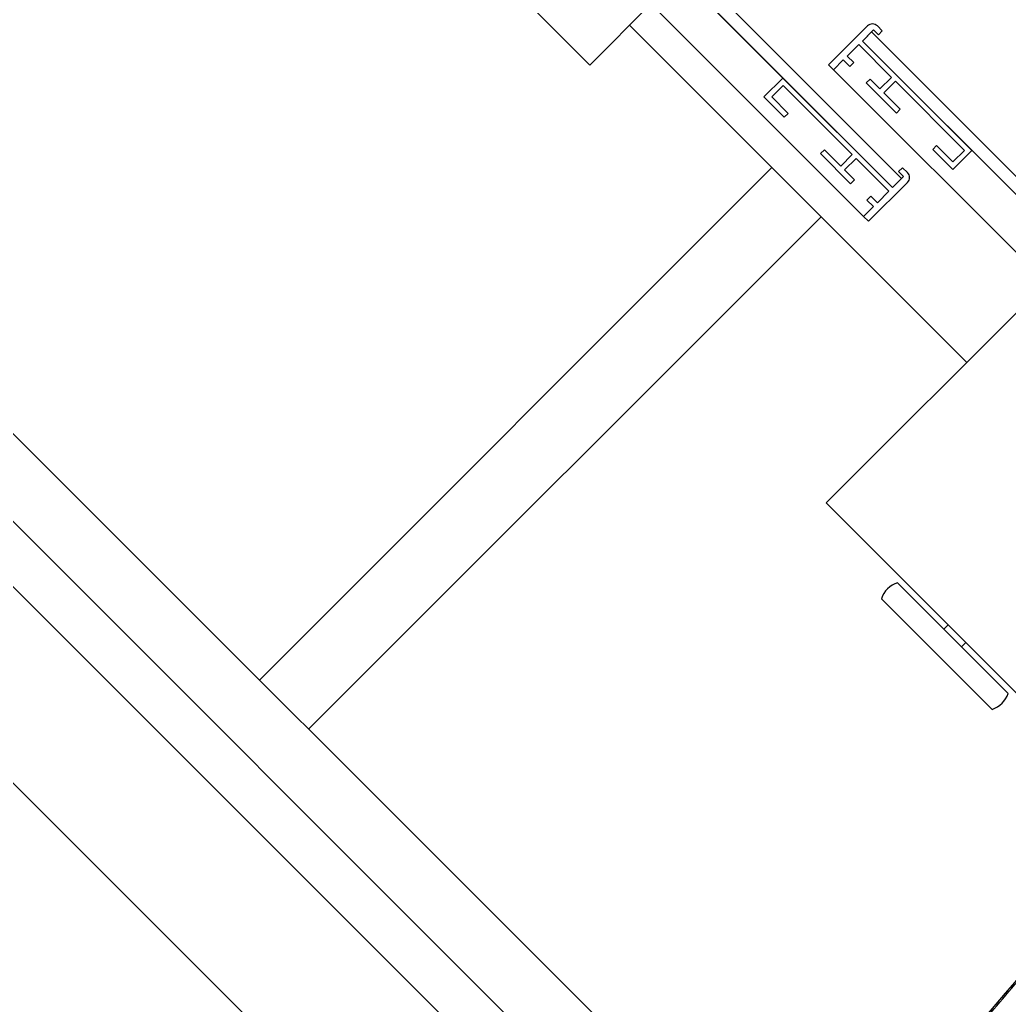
# Model space of a CAD drawing. Header units: millimetres. Extents: x 238075 to 303070, y -258150 to -205841.
# Drawn here: x 280404.3 to 280618, y -231018.2 to -230805.3 of the extents above; entities that cross this region are included whole.
import ezdxf

# ---------------------------------------------------------------- set-up
doc = ezdxf.new("R2010")
doc.units = ezdxf.units.MM
doc.header["$LTSCALE"] = 200
doc.layers.add('L4', color=4, linetype='Continuous')
doc.layers.add('아파트', color=253, linetype='Continuous')

msp = doc.modelspace()

# ---------------------------------------------------------------- linework, layer by layer
at = {"layer": 'L4'}
for p, q in [((279335.01, -229902.46, 54985.43), (281010.85, -231578.3, 54985.43)), ((280106.35, -230351.15, 0), (280594.8, -230839.6, 0)), ((280592.82, -230841.58, 0), (280104.37, -230353.13, 0)), ((280104.4, -230353.09, 0), (280592.86, -230841.55, 0)), ((280098.15, -230359.35, 0), (280586.6, -230847.8, 0)), ((279943.12, -230468.14), (280947.21, -231472.24)), ((279957.26, -230468.14), (280947.21, -231458.09)), ((279984.41, -230476.35), (280939.01, -231430.94)), ((279974.94, -230485.82), (280929.53, -231440.42)), ((280470.87, -230758.52, 0), (280527.43, -230815.09, 0)), ((280527.43, -230815.09, 0), (280540.66, -230801.86, 0)), ((280536.03, -230806.5), (280608.86, -230879.33)), ((280587.45, -230806.65), (280579.03, -230815.07)), ((280590.63, -230807.71), (280589.57, -230806.65)), ((280586.32, -230809.9), (280588.72, -230807.5)), ((280586.32, -230809.9), (280588.29, -230807.92)), ((280588.29, -230807.92), (281076.76, -231296.39)), ((280588.72, -230807.5), (280589.78, -230808.56)), ((280589.78, -230808.56), (280590.63, -230807.71)), ((280583.06, -230813.16), (280585.54, -230810.68)), ((280585.54, -230810.68), (280592.61, -230817.75)), ((280610, -230833.59), (280586.32, -230809.9)), ((281074.78, -231298.37), (280586.32, -230809.9)), ((280584.48, -230814.57), (280583.06, -230813.16)), ((280579.03, -230815.07), (280580.09, -230816.13)), ((280580.09, -230816.13), (280582.21, -230814)), ((280582.21, -230814), (280583.63, -230815.42)), ((280583.63, -230815.42), (280584.48, -230814.57)), ((280580.09, -230816.13, 0), (281068.56, -231304.6, 0)), ((280565.03, -230821.99, 0), (280569.13, -230817.89, 0)), ((280569.2, -230819.52, 0), (280566.73, -230821.99, 0)), ((280569.13, -230817.89, 0), (280592.82, -230841.58, 0)), ((280584.12, -230834.44, 0), (280569.2, -230819.52, 0)), ((280588.01, -230818.11), (280587.16, -230818.95)), ((280587.16, -230818.95), (280593.67, -230825.46)), ((280590.13, -230820.23), (280588.01, -230818.11)), ((280592.61, -230817.75), (280590.13, -230820.23)), ((280590.98, -230821.08), (280593.46, -230818.6)), ((280593.46, -230818.6), (280608.38, -230833.52)), ((280594.52, -230824.61), (280590.98, -230821.08)), ((280569.42, -230826.38, 0), (280565.03, -230821.99, 0)), ((280566.73, -230821.99, 0), (280570.26, -230825.53, 0)), ((280570.26, -230825.53, 0), (280569.42, -230826.38, 0)), ((280593.67, -230825.46), (280594.52, -230824.61)), ((280577.26, -230834.23, 0), (280578.11, -230833.38, 0)), ((280583.77, -230840.73, 0), (280577.26, -230834.23, 0)), ((280578.11, -230833.38, 0), (280581.65, -230836.91, 0)), ((280581.65, -230836.91, 0), (280584.12, -230834.44, 0)), ((280602.37, -230832.46), (280601.52, -230833.31)), ((280601.52, -230833.31), (280605.9, -230837.69)), ((280605.9, -230836), (280602.37, -230832.46)), ((280608.38, -230833.52), (280605.9, -230836)), ((280605.9, -230837.69), (280610, -230833.59)), ((280584.97, -230835.29, 0), (280582.5, -230837.76, 0)), ((280592.04, -230842.36, 0), (280584.97, -230835.29, 0)), ((280456.05, -230947.99), (280566.79, -230837.25)), ((280456.05, -230947.99), (280566.79, -230837.25)), ((280582.5, -230837.76, 0), (280584.62, -230839.88, 0)), ((280594.16, -230838.12, 0), (280595.01, -230837.27, 0)), ((280595.22, -230839.18, 0), (280594.16, -230838.12, 0)), ((280595.01, -230837.27, 0), (280596.07, -230838.33, 0)), ((280584.62, -230839.88, 0), (280583.77, -230840.73, 0)), ((280596.07, -230840.45, 0), (280587.66, -230848.86, 0)), ((280592.82, -230841.58, 0), (280595.22, -230839.18, 0)), ((280594.8, -230839.6, 0), (280592.82, -230841.58, 0)), ((280589.57, -230844.83, 0), (280592.04, -230842.36, 0)), ((280587.3, -230844.27, 0), (280588.15, -230843.42, 0)), ((280588.72, -230845.68, 0), (280587.3, -230844.27, 0)), ((280588.15, -230843.42, 0), (280589.57, -230844.83, 0)), ((280586.6, -230847.8, 0), (280588.72, -230845.68, 0)), ((280466.66, -230958.59), (280577.39, -230847.86)), ((280466.66, -230958.59), (280577.39, -230847.86)), ((280587.66, -230848.86, 0), (280586.6, -230847.8, 0)), ((280578.49, -230909.7), (280626.08, -230862.11, 0)), ((280578.49, -230909.7), (280635.06, -230966.27)), ((280617.8, -230950.85), (280593.9, -230926.95)), ((280614.34, -230954.32), (280590.44, -230930.42)), ((280604.86, -230936.07), (280603.94, -230936.99)), ((280608.68, -230939.89), (280607.76, -230940.81))]:
    msp.add_line(p, q, dxfattribs=at)
for centre, radius, start, end in [((280588.51, -230807.71), 1.5, 45, 135), ((280595.01, -230839.39, 0), 1.5, 315, 45), ((280595.5, -230932.01), 5.3, 107.4784, 162.5216), ((280612.75, -230949.26), 5.3, 287.4784, 342.5216)]:
    msp.add_arc(centre, radius, start, end, dxfattribs=at)
for points in [[(280651.84, -230976.02), (280629.88, -231000.71), (280608.3, -231025.75), (280587.13, -231051.12)], [(280616.67, -231016.83), (280620.16, -231012.73), (280623.67, -231008.64), (280627.19, -231004.56)], [(280606.3, -231029.12), (280609.74, -231025.01), (280613.2, -231020.91), (280616.67, -231016.83)]]:
    msp.add_open_spline(points, degree=3, dxfattribs=at)
at = {"layer": '아파트'}
msp.add_circle((263075.37, -230841.08, 54985.43), 25000, dxfattribs=at)

doc.saveas('drawing.dxf')
